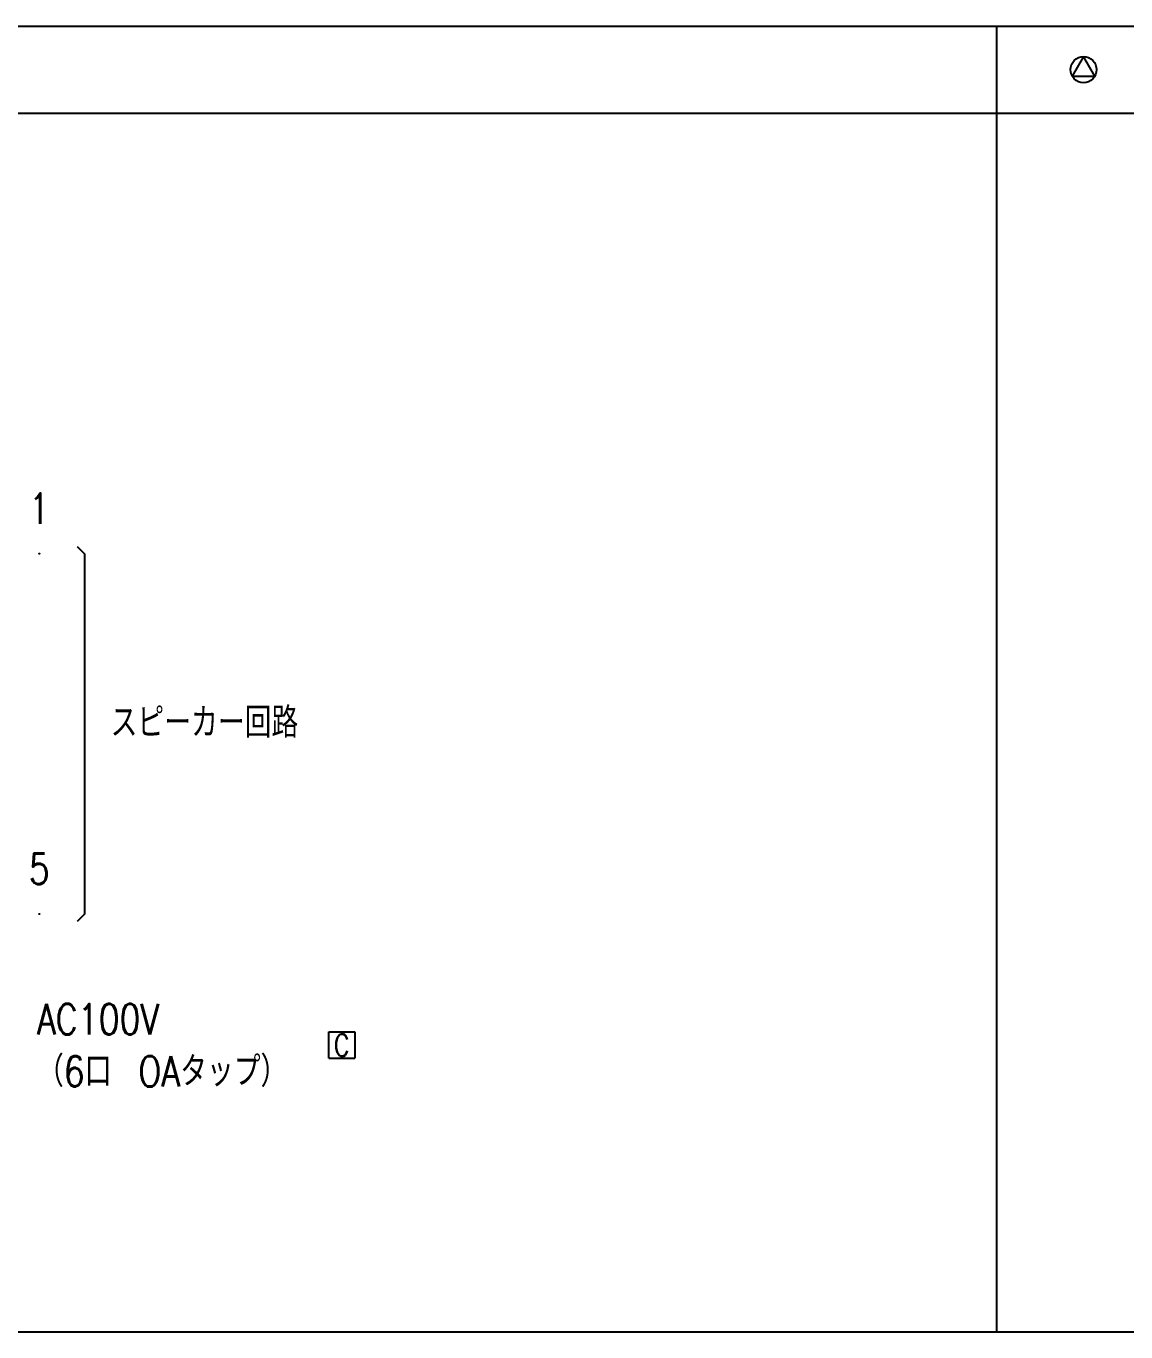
# Model space of a CAD drawing. Header units: millimetres. Extents: x 14 to 828, y 15 to 581.
# Drawn here: x 236 to 362.4, y 181.4 to 331.4 of the extents above; entities that cross this region are included whole.
import ezdxf
from ezdxf.enums import TextEntityAlignment as Align

# ---------------------------------------------------------------- set-up
doc = ezdxf.new("R2010")
doc.units = ezdxf.units.MM
doc.header["$LTSCALE"] = 0.2
for name, color, linetype in [('1_シンボル', 2, 'Continuous'), ('1_文字', 3, 'Continuous'), ('1_表', 7, 'Continuous')]:
    doc.layers.add(name, color=color, linetype=linetype)
doc.styles.get("Standard").update_dxf_attribs({"font": 'simplex.shx', "width": 0.8, "bigfont": 'extfont2.shx'})

# ---------------------------------------------------------------- blocks, each defined once
blk = doc.blocks.new('TU-SP-1')
at = {"color": 0, "linetype": 'ByBlock'}
blk.add_lwpolyline([(0, 150), (-130, -75), (130, -75), (0, 150)], dxfattribs=at)
blk.add_circle((0, 0), 150, dxfattribs=at)
blk = doc.blocks.new('TMS1_A10')
at = {"color": 0, "linetype": 'ByBlock'}
blk.add_lwpolyline([(-2, -1), (0, 2), (2, -1)], close=True, dxfattribs=at)
blk.add_circle((0, 0), 1.75, dxfattribs=at)
blk = doc.blocks.new('CUT-R')
at = {"color": 0, "linetype": 'ByBlock'}
for p, q in [((-150, 0), (150, 0)), ((-150, -300), (-150, 0)), ((150, 0), (150, -300)), ((-150, -300), (150, -300))]:
    blk.add_line(p, q, dxfattribs=at)
at = {"color": 0, "linetype": 'ByBlock', "width": 0.8}
blk.add_text('C', height=250, dxfattribs=at).set_placement((-2, -152), align=Align.MIDDLE)

msp = doc.modelspace()

# ---------------------------------------------------------------- linework, layer by layer
at = {"layer": '1_シンボル', "color": 7}
msp.add_lwpolyline([(241.9, 271.68), (242.74, 270.84), (242.74, 229.44), (241.9, 228.6)], dxfattribs=at)
at = {"layer": '1_表', "color": 6}
for p, q in [((13.5, 331.44), (827.5, 331.44)), ((347.5, 331.44), (347.5, 181.44)), ((13.5, 321.44), (827.5, 321.44)), ((13.5, 181.44), (827.5, 181.44))]:
    msp.add_line(p, q, dxfattribs=at)

# ---------------------------------------------------------------- block references
at = {"layer": '1_シンボル', "linetype": 'ByBlock', "xscale": 0.01, "yscale": 0.01, "zscale": 0.01}
msp.add_blockref('TU-SP-1', (357.5, 326.44), dxfattribs=at)
at = {"layer": '1_シンボル', "xscale": 0.01, "yscale": 0.01, "zscale": 0.01}
for name, p in [('TMS1_A10', (237.55, 270.84)), ('TMS1_A10', (237.55, 229.44)), ('CUT-R', (272.31, 215.9))]:
    msp.add_blockref(name, p, dxfattribs=at)

# ---------------------------------------------------------------- texts
at = {"layer": '1_文字', "width": 0.8}
msp.add_text('1', height=3.5, dxfattribs=at).set_placement((237.55, 276.02), align=Align.MIDDLE)
for s, p in [('スピーカー回路', (245.74, 251.44)), ('AC100V', (237.29, 217.37)), ('（6口\u3000OAタップ）', (237.29, 211.37))]:
    msp.add_text(s, height=3.5, dxfattribs=at).set_placement(p, align=Align.MIDDLE_LEFT)
at = {"layer": '1_文字', "ltscale": 0.3, "width": 0.8}
msp.add_text('5', height=3.5, dxfattribs=at).set_placement((237.55, 234.63), align=Align.MIDDLE)

doc.saveas('drawing.dxf')
